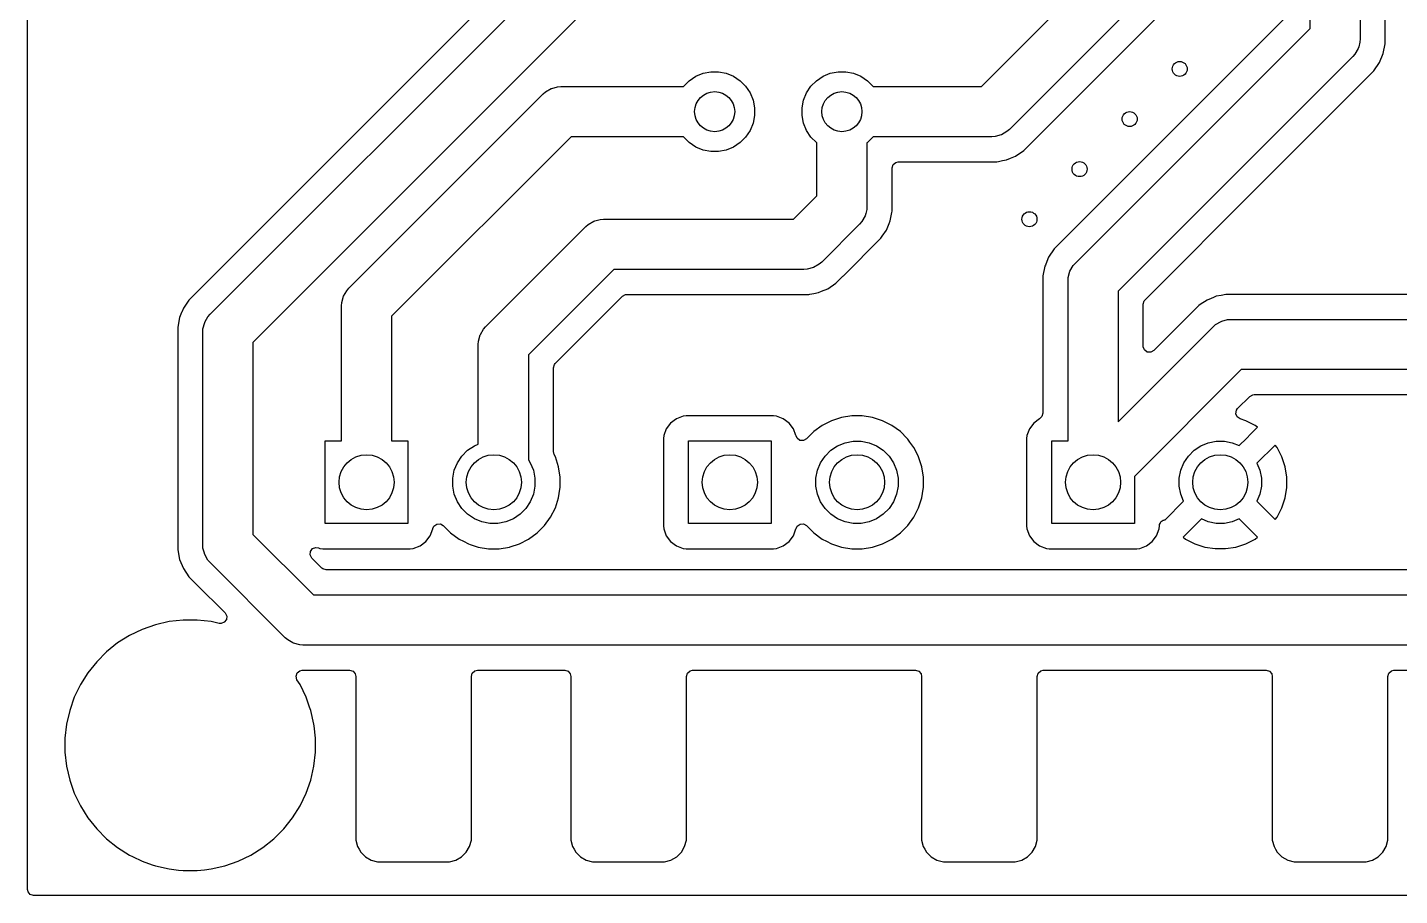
# Model space of a CAD drawing. Extents: x 103 to 241, y -131 to -73.
# Drawn here: x 107 to 134.39, y -131.5 to -114.17 of the extents above; entities that cross this region are included whole.
import ezdxf

# ---------------------------------------------------------------- set-up
doc = ezdxf.new("R2010")
doc.units = 0
doc.layers.add('BLACK', color=7, linetype='CONTINUOUS')

msp = doc.modelspace()

# ---------------------------------------------------------------- linework, layer by layer
at = {"layer": 'BLACK', "linetype": 'CONTINUOUS'}
for p, q in [((132.6, -114.192893), (132.6, -100.85)), ((133.6, -100.85), (133.6, -114.4)), ((107.0005, -128.359568), (107.0005, -101.109058)), ((134.1005, -114.296323), (134.1005, -101.21223)), ((119.680681, -110.154398), (110.36222, -119.472859)), ((110.646447, -119.896447), (120.2175, -110.325393)), ((121.071053, -110.886054), (111.5, -120.457106)), ((126.040394, -115.3525), (129.3, -112.092893)), ((130.153554, -112.653553), (126.601053, -116.206053)), ((127.034848, -116.48007), (130.57714, -112.937781)), ((132.063181, -114.021898), (127.63222, -118.452859)), ((127.916447, -118.876447), (132.6, -114.192893)), ((133.595723, -114.465263), (133.571525, -114.555571)), ((133.6, -114.4), (133.595723, -114.465247)), ((133.595723, -114.465247), (133.595723, -114.465263)), ((134.100501, -114.296349), (134.1005, -114.296323)), ((134.100501, -114.301459), (134.100501, -114.296349)), ((134.100501, -114.49854), (134.100501, -114.301459)), ((133.496669, -114.704388), (133.453554, -114.753553)), ((133.496677, -114.704381), (133.496669, -114.704388)), ((133.56194, -114.591342), (133.496677, -114.704381)), ((133.571525, -114.555571), (133.56194, -114.591342)), ((133.986632, -114.873914), (134.062052, -114.691835)), ((134.062052, -114.691835), (134.100501, -114.49854)), ((133.453554, -114.753553), (128.77, -119.437106)), ((133.87714, -115.037781), (133.986632, -114.873914)), ((120.099092, -115.344985), (120.209985, -115.234092)), ((120.209985, -115.234092), (120.340383, -115.146963)), ((120.340383, -115.146963), (120.485272, -115.086948)), ((120.485272, -115.086948), (120.639086, -115.056352)), ((120.639086, -115.056352), (120.795914, -115.056352)), ((120.795914, -115.056352), (120.949728, -115.086948)), ((120.949728, -115.086948), (121.094617, -115.146963)), ((121.094617, -115.146963), (121.225015, -115.234092)), ((121.225015, -115.234092), (121.335908, -115.344985)), ((122.639092, -115.344985), (122.749985, -115.234092)), ((122.749985, -115.234092), (122.880383, -115.146963)), ((122.880383, -115.146963), (123.025272, -115.086948)), ((123.025272, -115.086948), (123.179086, -115.056352)), ((123.179086, -115.056352), (123.335914, -115.056352)), ((123.335914, -115.056352), (123.489728, -115.086948)), ((123.489728, -115.086948), (123.634617, -115.146963)), ((123.634617, -115.146963), (123.765015, -115.234092)), ((123.765015, -115.234092), (123.875908, -115.344985)), ((131.578778, -117.336143), (133.87714, -115.037781)), ((113.416447, -119.376447), (117.293947, -115.498947)), ((117.293947, -115.498947), (117.34311, -115.455831)), ((117.34311, -115.455831), (117.343119, -115.455823)), ((117.343119, -115.455823), (117.456158, -115.39056)), ((117.456158, -115.39056), (117.469004, -115.387118)), ((117.469004, -115.387118), (117.582237, -115.356777)), ((117.582237, -115.356777), (117.582252, -115.356777)), ((117.582252, -115.356777), (117.6475, -115.3525)), ((117.6475, -115.3525), (120.094071, -115.3525)), ((120.094071, -115.3525), (120.099092, -115.344985)), ((121.335908, -115.344985), (121.423037, -115.475383)), ((121.423037, -115.475383), (121.483052, -115.620272)), ((122.491948, -115.620272), (122.551963, -115.475383)), ((122.551963, -115.475383), (122.639092, -115.344985)), ((123.875908, -115.344985), (123.880929, -115.3525)), ((123.880929, -115.3525), (126.040394, -115.3525)), ((121.483052, -115.620272), (121.513648, -115.774086)), ((121.513648, -115.774086), (121.513648, -115.930914)), ((122.461352, -115.774086), (122.491948, -115.620272)), ((122.461352, -115.930914), (122.461352, -115.774086)), ((121.483052, -116.084728), (121.423037, -116.229617)), ((121.513648, -115.930914), (121.483052, -116.084728)), ((122.491948, -116.084728), (122.461352, -115.930914)), ((122.551963, -116.229617), (122.491948, -116.084728)), ((117.854606, -116.3525), (114.27, -119.937106)), ((120.094071, -116.3525), (117.854606, -116.3525)), ((120.099092, -116.360015), (120.094071, -116.3525)), ((120.209985, -116.470908), (120.099092, -116.360015)), ((121.335908, -116.360015), (121.225015, -116.470908)), ((121.423037, -116.229617), (121.335908, -116.360015)), ((122.639092, -116.360015), (122.551963, -116.229617)), ((122.749985, -116.470908), (122.639092, -116.360015)), ((123.875908, -116.360015), (123.765015, -116.470908)), ((123.880929, -116.3525), (123.875908, -116.360015)), ((126.2475, -116.3525), (123.880929, -116.3525)), ((126.312748, -116.348223), (126.2475, -116.3525)), ((126.312763, -116.348223), (126.312748, -116.348223)), ((126.438842, -116.31444), (126.312763, -116.348223)), ((126.439945, -116.313803), (126.438842, -116.31444)), ((126.551881, -116.249177), (126.439945, -116.313803)), ((126.551896, -116.249161), (126.551881, -116.249177)), ((126.601053, -116.206053), (126.551896, -116.249161)), ((120.340383, -116.558037), (120.209985, -116.470908)), ((120.485272, -116.618052), (120.340383, -116.558037)), ((120.639086, -116.648648), (120.485272, -116.618052)), ((120.795914, -116.648648), (120.639086, -116.648648)), ((120.949728, -116.618052), (120.795914, -116.648648)), ((121.094617, -116.558037), (120.949728, -116.618052)), ((121.225015, -116.470908), (121.094617, -116.558037)), ((122.7575, -116.475929), (122.749985, -116.470908)), ((122.7575, -117.535393), (122.7575, -116.475929)), ((123.765015, -116.470908), (123.7575, -116.475929)), ((123.7575, -116.475929), (123.7575, -117.7425)), ((126.721414, -116.739132), (126.885282, -116.629639)), ((126.885282, -116.629639), (127.024639, -116.490282)), ((127.024639, -116.49028), (127.034847, -116.480073)), ((127.024639, -116.490282), (127.024639, -116.49028)), ((127.034847, -116.480073), (127.034848, -116.48007)), ((124.258, -116.977), (124.277685, -116.909961)), ((124.277685, -116.909961), (124.330489, -116.864206)), ((124.330489, -116.864206), (124.382, -116.853)), ((124.382, -116.853), (126.346043, -116.853)), ((126.346043, -116.853), (126.380604, -116.846124)), ((126.380604, -116.846124), (126.464182, -116.8295)), ((126.464182, -116.8295), (126.539336, -116.814551)), ((126.539336, -116.814551), (126.621665, -116.780449)), ((126.621665, -116.780449), (126.721414, -116.739132)), ((124.258, -117.841041), (124.258, -116.977)), ((129.306819, -119.608101), (131.578778, -117.336143)), ((122.292894, -118), (122.7575, -117.535393)), ((123.7575, -117.7425), (123.753223, -117.807747)), ((118.308658, -118.03806), (118.322556, -118.034336)), ((118.322556, -118.034336), (118.434737, -118.004277)), ((118.434737, -118.004277), (118.434752, -118.004277)), ((118.434752, -118.004277), (118.5, -118)), ((118.5, -118), (122.292894, -118)), ((123.71944, -117.933842), (123.654177, -118.046881)), ((123.732475, -117.885195), (123.71944, -117.933842)), ((123.753223, -117.807763), (123.732475, -117.885195)), ((123.753223, -117.807747), (123.753223, -117.807763)), ((124.19845, -118.085277), (124.219551, -118.034336)), ((124.219551, -118.034336), (124.253787, -117.862219)), ((124.253787, -117.862219), (124.258, -117.841041)), ((116.146447, -120.146447), (118.146447, -118.146447)), ((118.146447, -118.146447), (118.19561, -118.103331)), ((118.19561, -118.103331), (118.195619, -118.103323)), ((118.195619, -118.103323), (118.308658, -118.03806)), ((123.611054, -118.096053), (122.853553, -118.853553)), ((123.654161, -118.046896), (123.611054, -118.096053)), ((123.654177, -118.046881), (123.654161, -118.046896)), ((124.061919, -118.339453), (124.144132, -118.216414)), ((124.144132, -118.216414), (124.19845, -118.085277)), ((123.287348, -119.12757), (124.03464, -118.380281)), ((124.03464, -118.380281), (124.061919, -118.339453)), ((127.594271, -118.490808), (127.492859, -118.592219)), ((127.632218, -118.452861), (127.594271, -118.490808)), ((127.63222, -118.452859), (127.632218, -118.452861)), ((122.853553, -118.853553), (122.804396, -118.896661)), ((127.347215, -118.843369), (127.317337, -118.9155)), ((127.383364, -118.756093), (127.347215, -118.843368)), ((127.347215, -118.843368), (127.347215, -118.843369)), ((127.383371, -118.75608), (127.383364, -118.756093)), ((127.492859, -118.592219), (127.383371, -118.75608)), ((118.707106, -119), (117, -120.707106)), ((122.5, -119), (118.707106, -119)), ((122.565248, -118.995723), (122.5, -119)), ((122.565263, -118.995723), (122.565248, -118.995723)), ((122.691342, -118.96194), (122.565263, -118.995723)), ((122.804381, -118.896677), (122.691342, -118.96194)), ((122.804396, -118.896661), (122.804381, -118.896677)), ((123.277139, -119.13778), (123.287347, -119.127573)), ((123.287347, -119.127573), (123.287348, -119.12757)), ((127.307947, -118.938169), (127.2695, -119.131456)), ((127.2695, -119.131456), (127.2695, -121.871138)), ((127.30795, -118.938161), (127.307947, -118.938169)), ((127.317337, -118.9155), (127.30795, -118.938161)), ((127.774277, -119.164737), (127.80806, -119.038658)), ((127.80806, -119.038658), (127.873323, -118.925619)), ((127.873323, -118.925619), (127.873338, -118.925603)), ((127.873338, -118.925603), (127.916447, -118.876447)), ((113.373338, -119.425603), (113.416447, -119.376447)), ((122.849504, -119.438164), (122.973914, -119.386632)), ((122.973914, -119.386632), (123.137782, -119.277139)), ((123.137782, -119.277139), (123.277139, -119.137782)), ((123.277139, -119.137782), (123.277139, -119.13778)), ((127.77, -119.23), (127.774277, -119.164752)), ((127.77, -122.425), (127.77, -119.23)), ((127.774277, -119.164752), (127.774277, -119.164737)), ((110.222859, -119.612219), (110.113371, -119.77608)), ((110.316355, -119.518724), (110.222859, -119.612219)), ((110.362218, -119.472861), (110.316355, -119.518724)), ((110.36222, -119.472859), (110.362218, -119.472861)), ((113.27, -119.73), (113.274277, -119.664752)), ((113.274277, -119.664737), (113.30806, -119.538658)), ((113.274277, -119.664752), (113.274277, -119.664737)), ((113.30806, -119.538658), (113.30847, -119.537948)), ((113.30847, -119.537948), (113.373323, -119.425619)), ((113.373323, -119.425619), (113.373338, -119.425603)), ((117.536819, -120.878101), (118.878101, -119.536819)), ((118.878101, -119.536819), (118.939424, -119.503334)), ((118.939424, -119.503334), (118.965782, -119.5005)), ((118.965782, -119.5005), (122.598542, -119.5005)), ((122.598542, -119.5005), (122.61705, -119.496818)), ((122.61705, -119.496818), (122.695188, -119.481275)), ((122.695188, -119.481275), (122.791836, -119.462051)), ((122.791836, -119.462051), (122.849504, -119.438164)), ((128.77, -119.437106), (128.77, -122.042893)), ((129.2705, -119.695782), (129.290185, -119.628743)), ((129.290185, -119.628743), (129.306819, -119.608101)), ((130.546079, -119.613371), (130.410574, -119.703914)), ((130.546089, -119.613366), (130.546079, -119.613371)), ((130.629315, -119.578892), (130.546089, -119.613366)), ((130.674834, -119.560038), (130.629315, -119.578892)), ((130.728161, -119.537949), (130.674834, -119.560037)), ((130.674834, -119.560037), (130.674834, -119.560038)), ((130.728167, -119.537947), (130.728161, -119.537949)), ((130.824812, -119.518724), (130.728167, -119.537947)), ((130.921455, -119.4995), (130.824812, -119.518724)), ((130.921459, -119.4995), (130.921455, -119.4995)), ((153.598541, -119.4995), (130.921459, -119.4995)), ((110.077691, -119.862219), (110.037949, -119.958164)), ((110.079732, -119.85729), (110.077691, -119.862219)), ((110.079738, -119.857273), (110.079732, -119.85729)), ((110.113364, -119.776093), (110.079738, -119.857273)), ((110.113371, -119.77608), (110.113364, -119.776093)), ((110.547664, -120.042024), (110.603323, -119.945619)), ((110.603323, -119.945619), (110.603338, -119.945603)), ((110.603338, -119.945603), (110.646447, -119.896447)), ((113.27, -122.425), (113.27, -119.73)), ((114.27, -119.937106), (114.27, -122.425)), ((129.2705, -120.535216), (129.2705, -119.695782)), ((130.382214, -119.722863), (129.482181, -120.622897)), ((130.410573, -119.703915), (130.382214, -119.722863)), ((130.410574, -119.703914), (130.410573, -119.703915)), ((110.021264, -120.042039), (109.9995, -120.151456)), ((109.9995, -120.151456), (109.9995, -120.151459)), ((109.9995, -120.151459), (109.9995, -124.598541)), ((110.021268, -120.042024), (110.021264, -120.042039)), ((110.0226, -120.035331), (110.021268, -120.042024)), ((110.037949, -119.958164), (110.0226, -120.035331)), ((110.5, -120.25), (110.504277, -120.184752)), ((110.504277, -120.184737), (110.53806, -120.058658)), ((110.504277, -120.184752), (110.504277, -120.184737)), ((110.53806, -120.058658), (110.547664, -120.042024)), ((116.041395, -120.302882), (116.103323, -120.195619)), ((116.103323, -120.195619), (116.103338, -120.195603)), ((116.103338, -120.195603), (116.146447, -120.146447)), ((128.77, -122.042893), (130.666446, -120.146447)), ((130.666446, -120.146447), (130.71561, -120.103331)), ((130.71561, -120.103331), (130.715619, -120.103323)), ((130.715619, -120.103323), (130.828658, -120.03806)), ((130.828658, -120.03806), (130.842392, -120.03438)), ((130.842392, -120.03438), (130.954737, -120.004277)), ((130.954737, -120.004277), (130.954752, -120.004277)), ((130.954752, -120.004277), (131.02, -120)), ((131.02, -120), (153.5, -120)), ((110.5, -124.5), (110.5, -120.25)), ((111.5, -120.457106), (111.5, -124.292893)), ((116, -120.5), (116.004277, -120.434752)), ((116, -122.489732), (116, -120.5)), ((116.004277, -120.434737), (116.03806, -120.308658)), ((116.004277, -120.434752), (116.004277, -120.434737)), ((116.03806, -120.308658), (116.041395, -120.302882)), ((117, -120.707106), (117, -122.804847)), ((129.270816, -120.544062), (129.2705, -120.535216)), ((129.295233, -120.609526), (129.270816, -120.544062)), ((129.351166, -120.651398), (129.295233, -120.609526)), ((129.420858, -120.656382), (129.351166, -120.651398)), ((129.482181, -120.622897), (129.420858, -120.656382)), ((117.5005, -120.965782), (117.520185, -120.898743)), ((117.5005, -122.377135), (117.5005, -120.965782)), ((117.520185, -120.898743), (117.536819, -120.878101)), ((131.227107, -121), (129.095, -123.132106)), ((153.292894, -121), (131.227107, -121)), ((131.155429, -121.779491), (131.398104, -121.536816)), ((131.398104, -121.536816), (131.459426, -121.503334)), ((131.459426, -121.503334), (131.485783, -121.5005)), ((131.485783, -121.5005), (153.034218, -121.5005)), ((127.2695, -121.871138), (127.249815, -121.938177)), ((131.119928, -121.881294), (131.131843, -121.812448)), ((131.131843, -121.812448), (131.155429, -121.779491)), ((119.837452, -122.067455), (119.751206, -122.182664)), ((119.837455, -122.067452), (119.837452, -122.067455)), ((119.952664, -121.981206), (119.837455, -122.067452)), ((119.952671, -121.981202), (119.952664, -121.981206)), ((120.087516, -121.930908), (119.952671, -121.981202)), ((120.147123, -121.924501), (120.087516, -121.930908)), ((120.147129, -121.9245), (120.147123, -121.924501)), ((121.892864, -121.9245), (120.147129, -121.9245)), ((121.892873, -121.9245), (121.892864, -121.9245)), ((121.892881, -121.9245), (121.892873, -121.9245)), ((121.892883, -121.924501), (121.892881, -121.9245)), ((121.952483, -121.930908), (121.892883, -121.924501)), ((122.087328, -121.981202), (121.952482, -121.930908)), ((121.952482, -121.930908), (121.952483, -121.930908)), ((122.087335, -121.981206), (122.087328, -121.981202)), ((122.202544, -122.067452), (122.087335, -121.981206)), ((122.202547, -122.067455), (122.202544, -122.067452)), ((122.288793, -122.182664), (122.202547, -122.067455)), ((122.865285, -122.11633), (122.696496, -122.238964)), ((123.051179, -122.021612), (122.865285, -122.11633)), ((123.24961, -121.957137), (123.051179, -122.021612)), ((123.455676, -121.9245), (123.24961, -121.957137)), ((123.455681, -121.9245), (123.455676, -121.9245)), ((123.664319, -121.9245), (123.455681, -121.9245)), ((123.664324, -121.9245), (123.664319, -121.9245)), ((123.870389, -121.957137), (123.664324, -121.9245)), ((124.06882, -122.021612), (123.870389, -121.957137)), ((124.200687, -122.088802), (124.06882, -122.021612)), ((124.254714, -122.11633), (124.200687, -122.088802)), ((124.423505, -122.238965), (124.254714, -122.11633)), ((127.087452, -122.067455), (127.001206, -122.182664)), ((127.087455, -122.067452), (127.087452, -122.067455)), ((127.20267, -121.981202), (127.087455, -122.067452)), ((127.204932, -121.979967), (127.20267, -121.981202)), ((127.207441, -121.97763), (127.204932, -121.979967)), ((127.209769, -121.975888), (127.207441, -121.97763)), ((127.249815, -121.938177), (127.209581, -121.975637)), ((127.209581, -121.975637), (127.209769, -121.975888)), ((131.147126, -121.945653), (131.119928, -121.881294)), ((131.204801, -121.985091), (131.147126, -121.945653)), ((131.318627, -122.022075), (131.204801, -121.985091)), ((131.504451, -122.116759), (131.318627, -122.022075)), ((131.553819, -122.152627), (131.504451, -122.116759)), ((117.5005, -122.637052), (117.5005, -122.377135)), ((119.694501, -122.377116), (119.6945, -122.377135)), ((119.6945, -122.377135), (119.6945, -124.12287)), ((119.700908, -122.317517), (119.694501, -122.377116)), ((119.751202, -122.182671), (119.700908, -122.317517)), ((119.751206, -122.182664), (119.751202, -122.182671)), ((122.288797, -122.182671), (122.288793, -122.182664)), ((122.339092, -122.31752), (122.288797, -122.182671)), ((122.340876, -122.325068), (122.339092, -122.31752)), ((122.343515, -122.324444), (122.340876, -122.325068)), ((122.362478, -122.372662), (122.343515, -122.324444)), ((122.418411, -122.414534), (122.362478, -122.372662)), ((122.488103, -122.419518), (122.418411, -122.414534)), ((122.549426, -122.386034), (122.488103, -122.419518)), ((122.696496, -122.238964), (122.549426, -122.386034)), ((124.561675, -122.377135), (124.423505, -122.238965)), ((124.571035, -122.386495), (124.561675, -122.377135)), ((124.571039, -122.386501), (124.571035, -122.386495)), ((124.61477, -122.446689), (124.571039, -122.386501)), ((126.944501, -122.377116), (126.9445, -122.377135)), ((126.9445, -122.377135), (126.9445, -124.12287)), ((126.950908, -122.317517), (126.944501, -122.377116)), ((127.001202, -122.182671), (126.950908, -122.317517)), ((127.001206, -122.182664), (127.001202, -122.182671)), ((131.188386, -122.518059), (131.329312, -122.377135)), ((131.329312, -122.377135), (131.420322, -122.286125)), ((131.420322, -122.286125), (131.553819, -122.152627)), ((112.945, -124.075), (112.945, -122.425)), ((112.945, -122.425), (113.27, -122.425)), ((114.27, -122.425), (114.595, -122.425)), ((114.595, -122.425), (114.595, -124.075)), ((115.672266, -122.726626), (115.786626, -122.612266)), ((115.786626, -122.612266), (115.921098, -122.522415)), ((115.921098, -122.522415), (116, -122.489732)), ((117.514015, -122.693347), (117.5005, -122.637052)), ((117.538387, -122.741179), (117.514015, -122.693347)), ((120.195, -124.075), (120.195, -122.425)), ((120.195, -122.425), (121.845, -122.425)), ((121.845, -122.425), (121.845, -124.075)), ((122.922266, -122.726626), (123.036626, -122.612266)), ((123.036626, -122.612266), (123.171098, -122.522415)), ((123.171098, -122.522415), (123.320515, -122.460524)), ((123.320515, -122.460524), (123.479136, -122.428973)), ((123.479136, -122.428973), (123.640864, -122.428973)), ((123.640864, -122.428973), (123.799485, -122.460524)), ((123.799485, -122.460524), (123.948902, -122.522415)), ((123.948902, -122.522415), (124.083374, -122.612266)), ((124.083374, -122.612266), (124.197734, -122.726626)), ((124.61477, -122.446691), (124.61477, -122.446689)), ((124.69367, -122.555286), (124.61477, -122.446691)), ((124.738421, -122.643116), (124.69367, -122.555286)), ((124.788387, -122.741179), (124.738421, -122.643116)), ((127.445, -124.075), (127.445, -122.425)), ((127.445, -122.425), (127.77, -122.425)), ((130.172266, -122.726626), (130.286626, -122.612266)), ((130.286626, -122.612266), (130.421098, -122.522415)), ((130.421098, -122.522415), (130.570515, -122.460524)), ((130.570515, -122.460524), (130.729136, -122.428973)), ((130.729136, -122.428973), (130.890864, -122.428973)), ((130.890864, -122.428973), (131.049485, -122.460524)), ((131.049485, -122.460524), (131.188386, -122.518059)), ((131.907371, -122.506179), (131.541939, -122.87161)), ((131.907372, -122.50618), (131.907371, -122.506179)), ((131.943236, -122.555543), (131.907372, -122.50618)), ((131.943244, -122.555556), (131.943236, -122.555543)), ((132.037924, -122.741372), (131.943244, -122.555556)), ((115.520524, -123.010515), (115.582415, -122.861098)), ((115.582415, -122.861098), (115.672266, -122.726626)), ((117, -122.804847), (117.037585, -122.861098)), ((117.037585, -122.861098), (117.099476, -123.010515)), ((117.602862, -122.93961), (117.538387, -122.741179)), ((117.6355, -123.145675), (117.602862, -122.93961)), ((122.770524, -123.010515), (122.832415, -122.861098)), ((122.832415, -122.861098), (122.922266, -122.726626)), ((124.197734, -122.726626), (124.287585, -122.861098)), ((124.287585, -122.861098), (124.349476, -123.010515)), ((124.852862, -122.93961), (124.788387, -122.741179)), ((124.8855, -123.145675), (124.852862, -122.93961)), ((130.020524, -123.010515), (130.082415, -122.861098)), ((130.082415, -122.861098), (130.172266, -122.726626)), ((131.541939, -122.87161), (131.599476, -123.010515)), ((132.102373, -122.939727), (132.037924, -122.741372)), ((132.135, -123.14572), (132.102373, -122.939727)), ((115.488973, -123.169136), (115.520524, -123.010515)), ((115.488973, -123.330864), (115.488973, -123.169136)), ((117.099476, -123.010515), (117.131027, -123.169136)), ((117.131027, -123.169136), (117.131027, -123.330864)), ((117.6355, -123.354324), (117.6355, -123.145675)), ((122.738973, -123.169136), (122.770524, -123.010515)), ((122.738973, -123.330864), (122.738973, -123.169136)), ((124.349476, -123.010515), (124.381027, -123.169136)), ((124.381027, -123.169136), (124.381027, -123.330864)), ((124.8855, -123.354324), (124.8855, -123.145675)), ((129.095, -123.132106), (129.095, -124.075)), ((129.988973, -123.169136), (130.020524, -123.010515)), ((129.988973, -123.330864), (129.988973, -123.169136)), ((131.599476, -123.010515), (131.631027, -123.169136)), ((131.631027, -123.169136), (131.631027, -123.330864)), ((132.135, -123.354279), (132.135, -123.14572)), ((115.520524, -123.489485), (115.488973, -123.330864)), ((115.582415, -123.638902), (115.520524, -123.489485)), ((117.099476, -123.489485), (117.037585, -123.638902)), ((117.131027, -123.330864), (117.099476, -123.489485)), ((117.602862, -123.560389), (117.629725, -123.390783)), ((117.629725, -123.390783), (117.6355, -123.354324)), ((122.770524, -123.489485), (122.738973, -123.330864)), ((122.832415, -123.638902), (122.770524, -123.489485)), ((124.349476, -123.489485), (124.287585, -123.638902)), ((124.381027, -123.330864), (124.349476, -123.489485)), ((124.852862, -123.560389), (124.879725, -123.390783)), ((124.879725, -123.390783), (124.8855, -123.354324)), ((130.020524, -123.489485), (129.988973, -123.330864)), ((130.078059, -123.628385), (130.020524, -123.489485)), ((131.599476, -123.489485), (131.54194, -123.628387)), ((131.631027, -123.330864), (131.599476, -123.489485)), ((132.102373, -123.560272), (132.135, -123.354279)), ((115.672266, -123.773374), (115.582415, -123.638902)), ((115.786626, -123.887734), (115.672266, -123.773374)), ((116.947734, -123.773374), (116.833374, -123.887734)), ((117.037585, -123.638902), (116.947734, -123.773374)), ((117.44367, -123.944714), (117.538389, -123.758816)), ((117.538389, -123.758816), (117.602862, -123.560389)), ((122.922266, -123.773374), (122.832415, -123.638902)), ((123.036626, -123.887734), (122.922266, -123.773374)), ((124.197734, -123.773374), (124.083374, -123.887734)), ((124.287585, -123.638902), (124.197734, -123.773374)), ((124.69367, -123.944714), (124.788389, -123.758816)), ((124.788389, -123.758816), (124.852862, -123.560389)), ((129.708072, -123.998373), (130.078059, -123.628385)), ((131.54194, -123.628387), (131.907371, -123.993818)), ((131.94324, -123.944451), (132.037924, -123.758627)), ((132.037924, -123.758627), (132.102373, -123.560272)), ((115.921098, -123.977585), (115.786626, -123.887734)), ((116.070515, -124.039476), (115.921098, -123.977585)), ((116.229136, -124.071027), (116.070515, -124.039476)), ((116.549485, -124.039476), (116.390864, -124.071027)), ((116.698902, -123.977585), (116.549485, -124.039476)), ((116.833374, -123.887734), (116.698902, -123.977585)), ((117.321035, -124.113505), (117.44367, -123.944714)), ((123.171098, -123.977585), (123.036626, -123.887734)), ((123.320515, -124.039476), (123.171098, -123.977585)), ((123.479136, -124.071027), (123.320515, -124.039476)), ((123.799485, -124.039476), (123.640864, -124.071027)), ((123.948902, -123.977585), (123.799485, -124.039476)), ((124.083374, -123.887734), (123.948902, -123.977585)), ((124.571035, -124.113505), (124.69367, -123.944714)), ((129.609163, -124.072201), (129.615175, -124.051718)), ((129.615175, -124.051718), (129.625961, -124.042368)), ((129.625961, -124.042368), (129.632967, -124.029927)), ((129.632967, -124.029927), (129.651839, -124.019938)), ((129.651839, -124.019938), (129.667972, -124.005956)), ((129.667972, -124.005956), (129.683421, -124.003224)), ((129.683421, -124.003224), (129.694721, -123.997244)), ((129.694721, -123.997244), (129.708072, -123.998373)), ((130.431611, -123.981939), (130.066179, -124.347371)), ((130.570515, -124.039476), (130.431611, -123.981939)), ((130.729136, -124.071027), (130.570515, -124.039476)), ((131.049485, -124.039476), (130.890864, -124.071027)), ((131.188387, -123.98194), (131.049485, -124.039476)), ((131.553818, -124.347371), (131.188387, -123.98194)), ((131.907371, -123.993818), (131.907372, -123.993818)), ((131.907372, -123.993818), (131.94324, -123.944451)), ((111.5, -124.292893), (112.707107, -125.5)), ((114.595, -124.075), (112.945, -124.075)), ((114.952546, -124.432546), (115.038796, -124.317331)), ((115.038796, -124.317331), (115.089091, -124.182483)), ((115.089091, -124.182481), (115.090874, -124.174938)), ((115.089091, -124.182483), (115.089091, -124.182481)), ((115.090874, -124.174938), (115.093757, -124.175619)), ((115.093757, -124.175619), (115.115147, -124.123896)), ((115.115147, -124.123896), (115.172517, -124.084014)), ((115.172517, -124.084014), (115.24234, -124.08148)), ((115.24234, -124.08148), (115.299425, -124.113965)), ((115.299425, -124.113965), (115.446495, -124.261035)), ((115.446495, -124.261035), (115.615286, -124.38367)), ((116.390864, -124.071027), (116.229136, -124.071027)), ((117.004714, -124.38367), (117.173505, -124.261035)), ((117.173505, -124.261035), (117.321035, -124.113505)), ((119.6945, -124.12287), (119.694501, -124.122876)), ((119.694501, -124.122876), (119.700908, -124.182483)), ((119.700908, -124.182483), (119.751202, -124.317328)), ((119.751202, -124.317328), (119.751206, -124.317335)), ((119.751206, -124.317335), (119.837452, -124.432544)), ((121.845, -124.075), (120.195, -124.075)), ((122.202546, -124.432546), (122.288796, -124.317331)), ((122.288796, -124.317331), (122.339091, -124.182483)), ((122.339091, -124.182481), (122.340874, -124.174938)), ((122.339091, -124.182483), (122.339091, -124.182481)), ((122.340874, -124.174938), (122.343757, -124.175619)), ((122.343757, -124.175619), (122.365147, -124.123896)), ((122.365147, -124.123896), (122.422517, -124.084014)), ((122.422517, -124.084014), (122.49234, -124.08148)), ((122.49234, -124.08148), (122.549425, -124.113965)), ((122.549425, -124.113965), (122.696495, -124.261035)), ((122.696495, -124.261035), (122.865286, -124.38367)), ((123.640864, -124.071027), (123.479136, -124.071027)), ((124.254714, -124.38367), (124.423505, -124.261035)), ((124.423505, -124.261035), (124.571035, -124.113505)), ((126.9445, -124.12287), (126.944501, -124.122876)), ((126.944501, -124.122876), (126.950908, -124.182483)), ((126.950908, -124.182483), (127.001202, -124.317328)), ((127.001202, -124.317328), (127.001206, -124.317335)), ((127.001206, -124.317335), (127.087452, -124.432544)), ((129.095, -124.075), (127.445, -124.075)), ((129.452546, -124.432546), (129.538796, -124.317331)), ((129.538796, -124.317331), (129.589091, -124.182483)), ((129.589091, -124.182483), (129.5955, -124.122873)), ((129.595499, -124.104588), (129.598686, -124.090809)), ((129.5955, -124.122873), (129.595499, -124.104588)), ((129.598686, -124.090809), (129.609163, -124.072201)), ((130.890864, -124.071027), (130.729136, -124.071027)), ((109.9995, -124.598543), (109.999499, -124.598543)), ((109.999499, -124.598543), (110.037947, -124.791829)), ((109.9995, -124.598541), (109.9995, -124.598543)), ((110.504277, -124.565247), (110.5, -124.5)), ((110.504277, -124.565263), (110.504277, -124.565247)), ((110.52603, -124.646446), (110.504277, -124.565263)), ((112.648293, -124.630858), (112.690165, -124.574925)), ((112.690165, -124.574925), (112.755629, -124.550508)), ((112.755629, -124.550508), (112.807809, -124.558011)), ((112.807809, -124.558011), (112.837513, -124.56909)), ((112.837513, -124.56909), (112.837516, -124.569091)), ((112.837516, -124.569091), (112.844444, -124.569835)), ((112.844444, -124.569835), (112.897127, -124.5755)), ((112.897127, -124.5755), (114.642872, -124.575499)), ((114.642872, -124.575499), (114.702483, -124.569091)), ((114.702483, -124.569091), (114.837331, -124.518796)), ((114.837331, -124.518796), (114.952546, -124.432546)), ((115.615286, -124.38367), (115.701394, -124.427544)), ((115.701394, -124.427544), (115.801179, -124.478387)), ((115.801179, -124.478387), (115.801181, -124.478387)), ((115.801181, -124.478387), (115.801184, -124.478389)), ((115.801184, -124.478389), (115.837658, -124.49024)), ((115.837658, -124.49024), (115.99961, -124.542862)), ((115.99961, -124.542862), (116.205676, -124.5755)), ((116.205676, -124.5755), (116.205681, -124.5755)), ((116.205681, -124.5755), (116.414324, -124.5755)), ((116.414324, -124.5755), (116.620389, -124.542862)), ((116.620389, -124.542862), (116.637282, -124.537373)), ((116.637282, -124.537373), (116.818816, -124.478389)), ((116.818816, -124.478389), (117.004714, -124.38367)), ((119.837452, -124.432544), (119.837455, -124.432547)), ((119.837455, -124.432547), (119.952664, -124.518793)), ((119.952664, -124.518793), (119.952671, -124.518797)), ((119.952671, -124.518797), (120.087517, -124.569091)), ((120.087517, -124.569091), (120.087516, -124.569091)), ((120.087516, -124.569091), (120.094444, -124.569835)), ((120.094444, -124.569835), (120.147127, -124.5755)), ((120.147127, -124.5755), (121.892872, -124.575499)), ((121.892872, -124.575499), (121.952483, -124.569091)), ((121.952483, -124.569091), (122.087331, -124.518796)), ((122.087331, -124.518796), (122.202546, -124.432546)), ((122.865286, -124.38367), (122.951394, -124.427544)), ((122.951394, -124.427544), (123.051179, -124.478387)), ((123.051179, -124.478387), (123.051181, -124.478387)), ((123.051181, -124.478387), (123.051184, -124.478389)), ((123.051184, -124.478389), (123.087658, -124.49024)), ((123.087658, -124.49024), (123.24961, -124.542862)), ((123.24961, -124.542862), (123.455676, -124.5755)), ((123.455676, -124.5755), (123.455681, -124.5755)), ((123.455681, -124.5755), (123.664324, -124.5755)), ((123.664324, -124.5755), (123.870389, -124.542862)), ((123.870389, -124.542862), (123.887282, -124.537373)), ((123.887282, -124.537373), (124.068816, -124.478389)), ((124.068816, -124.478389), (124.254714, -124.38367)), ((127.087452, -124.432544), (127.087455, -124.432547)), ((127.087455, -124.432547), (127.202664, -124.518793)), ((127.202664, -124.518793), (127.202671, -124.518797)), ((127.202671, -124.518797), (127.337517, -124.569091)), ((127.337517, -124.569091), (127.337516, -124.569091)), ((127.337516, -124.569091), (127.344444, -124.569835)), ((127.344444, -124.569835), (127.397127, -124.5755)), ((127.397127, -124.5755), (129.142872, -124.575499)), ((129.142872, -124.575499), (129.202483, -124.569091)), ((129.202483, -124.569091), (129.337331, -124.518796)), ((129.337331, -124.518796), (129.452546, -124.432546)), ((130.066179, -124.347371), (130.06618, -124.347372)), ((130.06618, -124.347372), (130.115543, -124.383236)), ((130.115543, -124.383236), (130.115556, -124.383244)), ((130.115556, -124.383244), (130.301372, -124.477924)), ((130.301372, -124.477924), (130.499727, -124.542373)), ((130.499727, -124.542373), (130.705721, -124.575)), ((130.705721, -124.575), (130.914279, -124.575)), ((130.914279, -124.575), (131.120272, -124.542373)), ((131.120272, -124.542373), (131.318627, -124.477924)), ((131.318627, -124.477924), (131.504451, -124.38324)), ((131.504451, -124.38324), (131.553818, -124.347372)), ((131.553818, -124.347372), (131.553818, -124.347371)), ((110.037947, -124.791829), (110.03795, -124.791839)), ((110.03795, -124.791839), (110.113364, -124.973907)), ((110.53806, -124.691342), (110.52603, -124.646446)), ((110.603323, -124.804381), (110.53806, -124.691342)), ((110.603338, -124.804396), (110.603323, -124.804381)), ((110.646447, -124.853553), (110.603338, -124.804396)), ((112.146446, -126.353553), (110.646447, -124.853553)), ((112.643309, -124.70055), (112.648293, -124.630858)), ((112.676794, -124.761873), (112.643309, -124.70055)), ((112.878102, -124.963181), (112.676794, -124.761873)), ((110.113364, -124.973907), (110.113371, -124.97392)), ((110.113371, -124.97392), (110.222859, -125.13778)), ((110.222859, -125.13778), (110.22286, -125.137781)), ((110.22286, -125.137781), (110.222861, -125.137782)), ((110.222861, -125.137782), (110.362218, -125.277139)), ((112.898744, -124.979815), (112.878102, -124.963181)), ((112.965783, -124.9995), (112.898744, -124.979815)), ((144.534218, -124.9995), (112.965783, -124.9995)), ((110.362218, -125.277139), (110.362219, -125.277139)), ((110.362219, -125.277139), (110.369286, -125.284206)), ((110.369286, -125.284206), (110.369285, -125.284206)), ((110.369285, -125.284206), (110.369288, -125.284208)), ((110.369288, -125.284208), (110.943731, -125.858652)), ((112.707107, -125.5), (144.792894, -125.5)), ((110.943731, -125.858652), (110.977216, -125.919974)), ((110.977216, -125.919974), (110.972232, -125.989666)), ((109.291588, -126.1862), (109.038557, -126.308053)), ((109.55667, -126.093443), (109.291588, -126.1862)), ((109.556682, -126.093439), (109.55667, -126.093443)), ((109.830487, -126.030945), (109.556682, -126.093439)), ((109.830505, -126.030942), (109.830487, -126.030945)), ((110.109568, -125.9995), (109.830505, -126.030942)), ((110.109575, -125.9995), (110.109568, -125.9995)), ((110.390425, -125.9995), (110.109575, -125.9995)), ((110.390431, -125.9995), (110.390425, -125.9995)), ((110.669494, -126.030942), (110.390431, -125.9995)), ((110.669513, -126.030945), (110.669494, -126.030942)), ((110.828458, -126.067223), (110.669513, -126.030945)), ((110.864896, -126.070016), (110.828458, -126.067223)), ((110.93036, -126.045599), (110.864896, -126.070016)), ((110.972232, -125.989666), (110.93036, -126.045599)), ((108.800753, -126.457476), (108.581175, -126.632583)), ((109.038557, -126.308053), (108.800753, -126.457476)), ((112.19561, -126.396668), (112.146446, -126.353553)), ((112.195619, -126.396677), (112.19561, -126.396668)), ((112.300926, -126.457476), (112.195619, -126.396677)), ((112.308658, -126.46194), (112.300926, -126.457476)), ((112.434737, -126.495723), (112.308658, -126.46194)), ((112.434752, -126.495723), (112.434737, -126.495723)), ((112.5, -126.5), (112.434752, -126.495723)), ((145, -126.5), (112.5, -126.5)), ((108.581175, -126.632583), (108.382583, -126.831175)), ((108.207476, -127.050753), (108.058053, -127.288557)), ((108.382583, -126.831175), (108.207476, -127.050753)), ((112.361315, -127.123235), (112.381683, -127.0564)), ((112.381683, -127.0564), (112.43495, -127.011186)), ((112.43495, -127.011186), (112.485309, -127.0005)), ((112.485309, -127.0005), (113.4315, -127.0005)), ((113.4315, -127.0005), (113.498539, -127.020185)), ((113.498539, -127.020185), (113.544294, -127.072989)), ((113.544294, -127.072989), (113.5555, -127.1245)), ((115.8605, -127.1245), (115.880185, -127.057461)), ((115.880185, -127.057461), (115.932989, -127.011706)), ((115.932989, -127.011706), (115.9845, -127.0005)), ((115.9845, -127.0005), (117.7235, -127.0005)), ((117.7235, -127.0005), (117.790539, -127.020185)), ((117.790539, -127.020185), (117.836294, -127.072989)), ((117.836294, -127.072989), (117.8475, -127.1245)), ((120.1525, -127.1245), (120.172185, -127.057461)), ((120.172185, -127.057461), (120.224989, -127.011706)), ((120.224989, -127.011706), (120.2765, -127.0005)), ((120.2765, -127.0005), (124.7235, -127.0005)), ((124.7235, -127.0005), (124.790539, -127.020185)), ((124.790539, -127.020185), (124.836294, -127.072989)), ((124.836294, -127.072989), (124.8475, -127.1245)), ((127.1525, -127.1245), (127.172185, -127.057461)), ((127.172185, -127.057461), (127.224989, -127.011706)), ((127.224989, -127.011706), (127.2765, -127.0005)), ((127.2765, -127.0005), (131.7235, -127.0005)), ((131.7235, -127.0005), (131.790539, -127.020185)), ((131.790539, -127.020185), (131.836294, -127.072989)), ((131.836294, -127.072989), (131.8475, -127.1245)), ((134.1525, -127.1245), (134.172185, -127.057461)), ((134.172185, -127.057461), (134.224989, -127.011706)), ((134.224989, -127.011706), (134.2765, -127.0005)), ((134.2765, -127.0005), (141.7235, -127.0005)), ((108.058053, -127.288557), (107.9362, -127.541588)), ((112.380314, -127.190471), (112.361315, -127.123235)), ((112.441945, -127.288555), (112.380314, -127.190471)), ((112.563801, -127.541592), (112.441945, -127.288555)), ((113.5555, -127.1245), (113.5555, -130.391891)), ((115.8605, -130.391892), (115.8605, -127.1245)), ((117.8475, -127.1245), (117.8475, -130.391891)), ((120.1525, -130.391892), (120.1525, -127.1245)), ((124.8475, -127.1245), (124.8475, -130.391891)), ((127.1525, -130.391892), (127.1525, -127.1245)), ((131.8475, -127.1245), (131.8475, -130.391891)), ((134.1525, -130.391892), (134.1525, -127.1245)), ((107.9362, -127.541588), (107.843443, -127.80667)), ((112.633465, -127.74068), (112.563801, -127.541592)), ((107.843439, -127.806682), (107.780945, -128.080487)), ((107.843443, -127.80667), (107.843439, -127.806682)), ((112.656556, -127.80667), (112.633465, -127.74068)), ((112.65656, -127.806682), (112.656556, -127.80667)), ((112.719054, -128.080487), (112.65656, -127.806682)), ((107.780942, -128.080505), (107.7495, -128.359568)), ((107.780945, -128.080487), (107.780942, -128.080505)), ((112.719057, -128.080505), (112.719054, -128.080487)), ((112.722332, -128.109572), (112.719057, -128.080505)), ((112.7505, -128.359575), (112.722332, -128.109572)), ((107.0005, -131.3755), (107.0005, -128.359568)), ((107.7495, -128.359568), (107.7495, -128.640431)), ((112.7505, -128.640425), (112.7505, -128.359575)), ((107.7495, -128.640431), (107.780942, -128.919494)), ((112.719055, -128.919509), (112.7505, -128.640425)), ((107.780942, -128.919494), (107.780945, -128.919512)), ((107.780945, -128.919512), (107.843439, -129.193317)), ((112.65656, -129.193318), (112.719055, -128.919509)), ((107.843439, -129.193317), (107.843443, -129.193329)), ((107.843443, -129.193329), (107.9362, -129.458411)), ((112.563801, -129.458408), (112.65656, -129.193318)), ((107.9362, -129.458411), (108.058053, -129.711442)), ((112.441945, -129.711445), (112.563801, -129.458408)), ((108.058053, -129.711442), (108.058055, -129.711445)), ((108.058055, -129.711445), (108.207477, -129.949248)), ((112.292523, -129.949248), (112.441945, -129.711445)), ((108.207477, -129.949248), (108.382584, -130.168825)), ((112.117416, -130.168825), (112.292523, -129.949248)), ((108.382584, -130.168825), (108.581175, -130.367416)), ((111.918825, -130.367416), (112.117416, -130.168825)), ((108.581175, -130.367416), (108.800752, -130.542523)), ((108.800752, -130.542523), (109.038555, -130.691945)), ((111.461445, -130.691945), (111.699248, -130.542523)), ((111.699248, -130.542523), (111.918825, -130.367416)), ((113.5555, -130.391891), (113.589608, -130.519187)), ((113.589608, -130.519187), (113.622554, -130.57625)), ((113.622554, -130.57625), (113.6555, -130.633314)), ((113.6555, -130.633314), (113.748686, -130.7265)), ((115.667314, -130.7265), (115.7605, -130.633314)), ((115.7605, -130.633314), (115.826392, -130.519186)), ((115.826392, -130.519186), (115.8605, -130.391892)), ((117.8475, -130.391891), (117.881608, -130.519187)), ((117.881608, -130.519187), (117.914554, -130.57625)), ((117.914554, -130.57625), (117.9475, -130.633314)), ((117.9475, -130.633314), (118.040686, -130.7265)), ((119.959314, -130.7265), (120.0525, -130.633314)), ((120.0525, -130.633314), (120.118392, -130.519186)), ((120.118392, -130.519186), (120.1525, -130.391892)), ((124.8475, -130.391891), (124.881608, -130.519187)), ((124.881608, -130.519187), (124.914554, -130.57625)), ((124.914554, -130.57625), (124.9475, -130.633314)), ((124.9475, -130.633314), (125.040686, -130.7265)), ((126.959314, -130.7265), (127.0525, -130.633314)), ((127.0525, -130.633314), (127.118392, -130.519186)), ((127.118392, -130.519186), (127.1525, -130.391892)), ((131.8475, -130.391891), (131.881608, -130.519187)), ((131.881608, -130.519187), (131.914554, -130.57625)), ((131.914554, -130.57625), (131.9475, -130.633314)), ((131.9475, -130.633314), (132.040686, -130.7265)), ((133.959314, -130.7265), (134.0525, -130.633314)), ((134.0525, -130.633314), (134.118392, -130.519186)), ((134.118392, -130.519186), (134.1525, -130.391892)), ((109.038555, -130.691945), (109.038557, -130.691946)), ((109.038557, -130.691946), (109.09485, -130.719055)), ((109.09485, -130.719055), (109.291592, -130.813801)), ((109.291592, -130.813801), (109.49068, -130.883465)), ((109.49068, -130.883465), (109.55667, -130.906556)), ((109.55667, -130.906556), (109.556682, -130.90656)), ((109.556682, -130.90656), (109.830491, -130.969055)), ((110.669509, -130.969055), (110.943318, -130.90656)), ((110.943318, -130.90656), (111.208408, -130.813801)), ((111.208408, -130.813801), (111.461445, -130.691945)), ((113.748686, -130.7265), (113.862814, -130.792392)), ((113.862814, -130.792392), (113.990108, -130.8265)), ((113.990108, -130.8265), (113.99011, -130.8265)), ((113.99011, -130.8265), (115.42589, -130.8265)), ((115.42589, -130.8265), (115.425892, -130.8265)), ((115.425892, -130.8265), (115.553186, -130.792392)), ((115.553186, -130.792392), (115.667314, -130.7265)), ((118.040686, -130.7265), (118.154814, -130.792392)), ((118.154814, -130.792392), (118.282108, -130.8265)), ((118.282108, -130.8265), (118.28211, -130.8265)), ((118.28211, -130.8265), (119.71789, -130.8265)), ((119.71789, -130.8265), (119.717892, -130.8265)), ((119.717892, -130.8265), (119.845186, -130.792392)), ((119.845186, -130.792392), (119.959314, -130.7265)), ((125.040686, -130.7265), (125.154814, -130.792392)), ((125.154814, -130.792392), (125.282108, -130.8265)), ((125.282108, -130.8265), (125.28211, -130.8265)), ((125.28211, -130.8265), (126.71789, -130.8265)), ((126.71789, -130.8265), (126.717892, -130.8265)), ((126.717892, -130.8265), (126.845186, -130.792392)), ((126.845186, -130.792392), (126.959314, -130.7265)), ((132.040686, -130.7265), (132.154814, -130.792392)), ((132.154814, -130.792392), (132.282108, -130.8265)), ((132.282108, -130.8265), (132.28211, -130.8265)), ((132.28211, -130.8265), (133.71789, -130.8265)), ((133.71789, -130.8265), (133.717892, -130.8265)), ((133.717892, -130.8265), (133.845186, -130.792392)), ((133.845186, -130.792392), (133.959314, -130.7265)), ((109.830491, -130.969055), (109.830497, -130.969055)), ((109.830497, -130.969055), (109.830505, -130.969057)), ((109.830505, -130.969057), (110.016547, -130.990018)), ((110.016547, -130.990018), (110.109569, -131.000499)), ((110.109569, -131.000499), (110.109572, -131.0005)), ((110.109572, -131.0005), (110.109575, -131.0005)), ((110.109575, -131.0005), (110.390428, -131.0005)), ((110.390428, -131.0005), (110.390429, -131.000499)), ((110.390429, -131.000499), (110.533055, -130.984429)), ((110.533055, -130.984429), (110.669494, -130.969057)), ((110.669494, -130.969057), (110.669499, -130.969056)), ((110.669499, -130.969056), (110.669509, -130.969055)), ((107.011706, -131.427011), (107.0005, -131.3755)), ((107.057461, -131.479815), (107.011706, -131.427011)), ((107.1245, -131.4995), (107.057461, -131.479815)), ((241.1255, -131.4995), (107.1245, -131.4995))]:
    msp.add_line(p, q, dxfattribs=at)
at = {"layer": 'BLACK'}
for centre, radius in [((130, -115), 0.15), ((120.7175, -115.8525), 0.4), ((123.2575, -115.8525), 0.4), ((129, -116), 0.15), ((128, -117), 0.15), ((127, -118), 0.15), ((113.77, -123.25), 0.55), ((116.31, -123.25), 0.55), ((121.02, -123.25), 0.55), ((123.56, -123.25), 0.55), ((128.27, -123.25), 0.55), ((130.81, -123.25), 0.55)]:
    msp.add_circle(centre, radius, dxfattribs=at)

doc.saveas('drawing.dxf')
